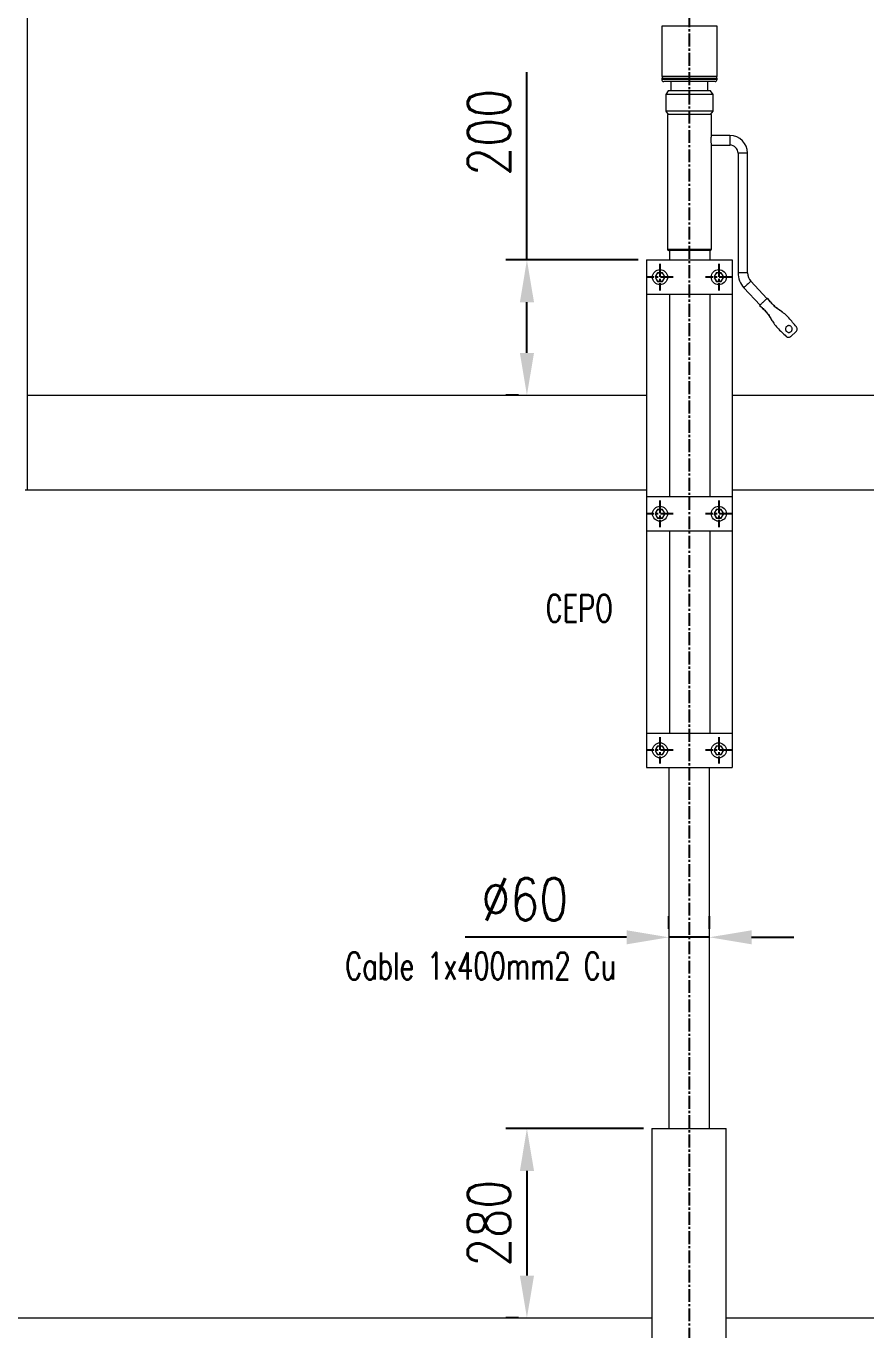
# Model space of a CAD drawing. Header units: millimetres. Extents: x 1587714 to 3094800, y -694377 to -413614.
# Drawn here: x 2029101 to 2030343, y -556178 to -554249 of the extents above; entities that cross this region are included whole.
import ezdxf

# ---------------------------------------------------------------- set-up
doc = ezdxf.new("R2010")
doc.units = ezdxf.units.MM
doc.linetypes.add('CENTER2', pattern=[28.575, 19.05, -3.175, 3.175, -3.175])
for name, color, linetype in [('0_EJES', 1, 'CENTER2'), ('M0_EQUIPOS', 7, 'Continuous'), ('M2_PLBULONES', 2, 'Continuous'), ('M_DIM', 1, 'Continuous')]:
    doc.layers.add(name, color=color, linetype=linetype)
doc.styles.add('STYLE-MSF', font='simplex.shx', dxfattribs={"width": 0.8})
doc.dimstyles.new('DIM1-25', dxfattribs={"dimscale": 25, "dimtxt": 2.5, "dimasz": 2.5, "dimexe": 1.25, "dimexo": 0.5, "dimgap": 1, "dimtad": 1, "dimdec": 1, "dimtxsty": 'STYLE-MSF', "dimcen": 2.5, "dimclrd": 8, "dimclre": 8, "dimclrt": 3, "dimaunit": 1, "dimadec": 1, "dimazin": 2, "dimtfac": 1, "dimtdec": 1, "dimtmove": 0, "dimatfit": 3, "dimfxl": 1, "dimlwd": -1, "dimlwe": -1, "dimarcsym": 0})

# ---------------------------------------------------------------- blocks, each defined once
blk = doc.blocks.new('*D58')
at = {"layer": 'Defpoints', "color": 0}
for p in [(2030018.6, -554594.8), (2029841.7, -554794.8), (2029841.7, -554794.8)]:
    blk.add_point(p, dxfattribs=at)
at = {"layer": 'M_DIM', "color": 8}
for p, q in [((2029841.7, -554594.8), (2029841.7, -554316.8)), ((2030006.1, -554594.8), (2029810.5, -554594.8)), ((2029841.7, -554732.3), (2029841.7, -554657.3)), ((2029829.2, -554794.8), (2029810.5, -554794.8))]:
    blk.add_line(p, q, dxfattribs=at)
for points in [[(2029831.3, -554657.3), (2029852.2, -554657.3), (2029841.7, -554594.8)], [(2029831.3, -554732.3), (2029852.2, -554732.3), (2029841.7, -554794.8)]]:
    blk.add_solid(points, dxfattribs=at)
at = {"layer": 'M_DIM', "color": 3, "insert": (2029785.5, -554406.1), "char_height": 62.5, "attachment_point": 5, "rotation": 90, "style": 'STYLE-MSF'}
blk.add_mtext('200', dxfattribs=at)
blk = doc.blocks.new('*D87')
at = {"layer": 'Defpoints', "color": 0}
for p in [(2030051.7, -555596.8), (2030051.7, -555596.8), (2030111.7, -555596.8)]:
    blk.add_point(p, dxfattribs=at)
at = {"layer": 'M_DIM', "color": 8}
for p, q in [((2030051.7, -555584.3), (2030051.7, -555565.5)), ((2030111.7, -555584.3), (2030111.7, -555565.5)), ((2029989.2, -555596.8), (2029750.5, -555596.8)), ((2030111.7, -555596.8), (2030051.7, -555596.8)), ((2030174.2, -555596.8), (2030236.7, -555596.8))]:
    blk.add_line(p, q, dxfattribs=at)
for points in [[(2029989.2, -555586.4), (2029989.2, -555607.2), (2030051.7, -555596.8)], [(2030174.2, -555586.4), (2030174.2, -555607.2), (2030111.7, -555596.8)]]:
    blk.add_solid(points, dxfattribs=at)
at = {"layer": 'M_DIM', "color": 3, "insert": (2029838.6, -555540.5), "char_height": 62.5, "attachment_point": 5, "style": 'STYLE-MSF'}
blk.add_mtext('%%c60', dxfattribs=at)
blk = doc.blocks.new('*D88')
at = {"layer": 'Defpoints', "color": 0}
for p in [(2030026.7, -555879.8), (2029841.7, -556159.8), (2029841.7, -556159.8)]:
    blk.add_point(p, dxfattribs=at)
at = {"layer": 'M_DIM', "color": 8}
for p, q in [((2030014.2, -555879.8), (2029810.5, -555879.8)), ((2029841.7, -555942.3), (2029841.7, -556097.3)), ((2029829.2, -556159.8), (2029810.5, -556159.8))]:
    blk.add_line(p, q, dxfattribs=at)
for points in [[(2029831.3, -555942.3), (2029852.2, -555942.3), (2029841.7, -555879.8)], [(2029831.3, -556097.3), (2029852.2, -556097.3), (2029841.7, -556159.8)]]:
    blk.add_solid(points, dxfattribs=at)
at = {"layer": 'M_DIM', "color": 3, "insert": (2029785.5, -556019.8), "char_height": 62.5, "attachment_point": 5, "rotation": 90, "style": 'STYLE-MSF'}
blk.add_mtext('280', dxfattribs=at)

msp = doc.modelspace()

# ---------------------------------------------------------------- linework, layer by layer
at = {"layer": '0_EJES'}
for p, q in [((2030082.082, -561136.8825), (2030082.082, -551102.9118)), ((2030038.5818, -554600.5555), (2030038.5818, -554639.8889)), ((2030125.5818, -554600.5555), (2030125.5818, -554639.8889)), ((2030058.2485, -554620.2222), (2030018.9151, -554620.2222)), ((2030145.2485, -554620.2222), (2030105.9151, -554620.2222)), ((2030038.5818, -554950.5555), (2030038.5818, -554989.8889)), ((2030125.5818, -554950.5555), (2030125.5818, -554989.8889)), ((2030058.2485, -554970.2222), (2030018.9151, -554970.2222)), ((2030145.2485, -554970.2222), (2030105.9151, -554970.2222)), ((2030038.5818, -555300.5555), (2030038.5818, -555339.8889)), ((2030125.5818, -555300.5555), (2030125.5818, -555339.8889)), ((2030058.2485, -555320.2222), (2030018.9151, -555320.2222)), ((2030145.2485, -555320.2222), (2030105.9151, -555320.2222))]:
    msp.add_line(p, q, dxfattribs=at)
at = {"layer": 'M0_EQUIPOS', "linetype": 'Continuous', "lineweight": 15}
for p, q in [((2029102.0819, -551849.8222), (2029102.0819, -554934.8221)), ((2030018.5818, -554594.8222), (2030145.5816, -554594.8222)), ((2030018.5818, -554594.8222), (2030018.5818, -554645.6222)), ((2030145.5816, -554594.8222), (2030145.5816, -554645.6222)), ((2030018.5818, -554645.6222), (2030018.5818, -554944.8222)), ((2030018.5818, -554645.6222), (2030145.5816, -554645.6222)), ((2030145.5816, -554645.6222), (2030145.5816, -554944.8222)), ((2029102.0819, -554794.8222), (2030018.5817, -554794.8222)), ((2030145.5816, -554794.8222), (2031018.5818, -554794.8222)), ((2029099.1531, -554934.8221), (2029102.0819, -554934.8221)), ((2029102.0819, -554934.8221), (2030018.5817, -554934.8221)), ((2030145.5816, -554934.8221), (2031018.5818, -554934.8221)), ((2030018.5818, -554944.8222), (2030145.5816, -554944.8222)), ((2030018.5818, -554944.8222), (2030018.5818, -554995.6222)), ((2030145.5816, -554944.8222), (2030145.5816, -554995.6222)), ((2030018.5818, -554995.6222), (2030018.5818, -555294.8222)), ((2030018.5818, -554995.6222), (2030145.5816, -554995.6222)), ((2030145.5816, -554995.6222), (2030145.5816, -555294.8222)), ((2030018.5818, -555294.8222), (2030145.5816, -555294.8222)), ((2030018.5818, -555294.8222), (2030018.5818, -555345.6222)), ((2030145.5816, -555294.8222), (2030145.5816, -555345.6222)), ((2030018.5818, -555345.6222), (2030145.5816, -555345.6222)), ((2028057.9079, -556159.8222), (2030026.6801, -556159.8222)), ((2030136.6802, -556159.8222), (2031027.9078, -556159.8222))]:
    msp.add_line(p, q, dxfattribs=at)
at = {"layer": 'M0_EQUIPOS', "color": 221, "linetype": 'Continuous', "lineweight": 15}
for p, q in [((2030123.0816, -554248.8222), (2030041.0818, -554248.8222)), ((2030041.0818, -554248.8222), (2030041.0818, -554323.3222)), ((2030123.0816, -554323.3222), (2030123.0816, -554248.8222)), ((2030123.0816, -554323.3222), (2030041.0818, -554323.3222)), ((2030123.0816, -554326.3222), (2030041.0818, -554326.3222)), ((2030041.0818, -554326.3222), (2030041.0818, -554327.8222)), ((2030123.0816, -554327.8222), (2030041.0818, -554327.8222)), ((2030121.1418, -554323.5158), (2030043.0216, -554323.5158)), ((2030120.0818, -554330.8222), (2030044.0816, -554330.8222)), ((2030054.582, -554330.8222), (2030054.582, -554344.8222)), ((2030109.5819, -554344.8222), (2030109.5819, -554330.8222)), ((2030123.0816, -554327.8222), (2030123.0816, -554326.3222)), ((2030050.8103, -554344.8222), (2030047.0819, -554349.8222)), ((2030117.082, -554349.8222), (2030047.0819, -554349.8222)), ((2030047.0819, -554349.8222), (2030047.0819, -554374.8222)), ((2030113.3536, -554344.8222), (2030050.8103, -554344.8222)), ((2030117.082, -554349.8222), (2030113.3536, -554344.8222)), ((2030117.082, -554374.8222), (2030117.082, -554349.8222)), ((2030117.082, -554374.8222), (2030047.0819, -554374.8222)), ((2030047.0819, -554374.8222), (2030050.8103, -554379.8222)), ((2030113.3536, -554379.8222), (2030117.082, -554374.8222)), ((2030114.582, -554379.8222), (2030049.5819, -554379.8222)), ((2030049.5819, -554379.8222), (2030049.5819, -554578.8222)), ((2030114.582, -554410.8496), (2030114.582, -554379.8222)), ((2030142.0817, -554410.8222), (2030114.5763, -554410.8222)), ((2030142.0817, -554410.8222), (2030142.0817, -554424.8222)), ((2030114.5639, -554424.8222), (2030142.0817, -554424.8222)), ((2030114.582, -554578.8222), (2030114.582, -554424.7375)), ((2030168.0817, -554436.8222), (2030154.0817, -554436.8222)), ((2030154.0817, -554436.8222), (2030154.0817, -554613.9744)), ((2030168.0817, -554613.9744), (2030168.0817, -554436.8222)), ((2030049.5819, -554578.8222), (2030082.0817, -554578.8222)), ((2030082.0817, -554580.8222), (2030051.5818, -554580.8222)), ((2030082.0817, -554578.8222), (2030114.582, -554578.8222)), ((2030112.5235, -554580.8222), (2030082.0817, -554580.8222)), ((2030168.0817, -554613.9744), (2030154.0817, -554613.9744)), ((2030196.8912, -554651.9591), (2030172.9173, -554626.2504)), ((2030162.6786, -554635.7984), (2030186.6521, -554661.5071)), ((2030239.9587, -554700.6744), (2030232.2449, -554707.8678))]:
    msp.add_line(p, q, dxfattribs=at)
at = {"layer": 'M0_EQUIPOS', "color": 160, "linetype": 'Continuous', "lineweight": 15}
for p, q in [((2030052.9079, -554580.8222), (2030052.9079, -554594.8222)), ((2030112.9078, -554594.8222), (2030112.9078, -554580.7955)), ((2030052.9079, -554645.6222), (2030052.9079, -554944.8222)), ((2030112.9078, -554944.8222), (2030112.9078, -554645.6222)), ((2030052.9079, -554995.6222), (2030052.9079, -555294.8222)), ((2030112.9078, -555294.8222), (2030112.9078, -554995.6222)), ((2030051.6801, -555345.6222), (2030051.6801, -555879.8221)), ((2030111.6801, -555879.8221), (2030111.6801, -555345.6222))]:
    msp.add_line(p, q, dxfattribs=at)
at = {"layer": 'M0_EQUIPOS', "color": 7, "linetype": 'Continuous', "lineweight": 15}
for p, q in [((2030026.6801, -555879.8221), (2030136.6802, -555879.8221)), ((2030026.6801, -555879.8221), (2030026.6801, -556204.4221)), ((2030136.6802, -556204.4221), (2030136.6802, -555879.8221))]:
    msp.add_line(p, q, dxfattribs=at)
at = {"layer": 'M0_EQUIPOS', "color": 221, "linetype": 'Continuous', "lineweight": 15, "flags": 128}
msp.add_lwpolyline([(2030172.9173, -554626.2504), (2030172.789, -554626.3701), (2030172.4104, -554626.7232), (2030171.8005, -554627.2919), (2030170.9899, -554628.0479), (2030170.0191, -554628.953), (2030168.9371, -554629.9621), (2030167.798, -554631.0244), (2030166.6588, -554632.0867), (2030165.5769, -554633.0957), (2030164.606, -554634.001), (2030163.7954, -554634.7569), (2030163.1855, -554635.3256), (2030162.8069, -554635.6787), (2030162.6786, -554635.7984), (2030162.6786, -554635.7984)], dxfattribs=at)
at = {"layer": 'M0_EQUIPOS', "color": 221, "linetype": 'Continuous', "lineweight": 15}
for centre, radius, start, end in [((2030044.0818, -554326.3222), 3, 110.6935413, 180), ((2030044.0818, -554327.8222), 3, 180, 270), ((2030042.9864, -554323.4222), 0.1, 290.6935413, 90), ((2030120.0818, -554327.8222), 3, 270, 0), ((2030121.1773, -554323.4222), 0.1, 90, 249.3064587), ((2030120.0818, -554326.3222), 3, 0, 69.3064587), ((2030142.0818, -554436.8222), 26, 0, 90), ((2030142.0818, -554436.8222), 12, 0, 90), ((2030051.5818, -554578.8222), 2, 180, 270), ((2030112.5818, -554578.8222), 2, 275.3219576, 0), ((2030186.0818, -554613.9744), 32, 180, 223), ((2030186.0818, -554613.9744), 18, 180, 223), ((2030141.4956, -554614.5016), 65.1746, 312.9718204, 313.1083251), ((2030217.661, -554672.9399), 29.5095, 132.7691734, 133.0713349)]:
    msp.add_arc(centre, radius, start, end, dxfattribs=at)
for points, knots in [([(2030114.5763, -554410.8496), (2030114.5645, -554410.9024), (2030114.54, -554411.0122), (2030114.3193, -554412.1055), (2030114.0552, -554413.7966), (2030113.8535, -554415.8146), (2030113.8295, -554417.2154), (2030113.819, -554417.8222)], [0, 0, 0, 0, 0.194168572, 0.404139175, 0.618010088, 0.834530857, 1, 1, 1, 1]), ([(2030113.819, -554417.8222), (2030113.836, -554418.5987), (2030113.8699, -554420.1513), (2030114.1088, -554422.2316), (2030114.3694, -554423.8097), (2030114.5614, -554424.7279), (2030114.5632, -554424.7348), (2030114.5639, -554424.7375)], [0, 0, 0, 0, 0.211432449, 0.422741375, 0.637155906, 0.853710965, 1, 1, 1, 1]), ([(2030185.9211, -554662.1891), (2030187.4362, -554663.5994), (2030190.4615, -554666.4153), (2030194.7917, -554670.7913), (2030198.7421, -554675.4135), (2030201.9007, -554680.4878), (2030203.9368, -554683.8628), (2030204.9522, -554685.5459)], [0, 0, 0, 0, 0.204939377, 0.409206316, 0.609556983, 0.805290155, 1, 1, 1, 1]), ([(2030197.5087, -554651.3831), (2030197.3166, -554651.5624), (2030196.9326, -554651.9208), (2030195.5983, -554653.1647), (2030193.881, -554654.766), (2030191.9124, -554656.602), (2030189.9323, -554658.4482), (2030188.1598, -554660.1016), (2030186.7934, -554661.3755), (2030186.2106, -554661.9182), (2030186.0539, -554662.0651), (2030186.0346, -554662.0831)], [0, 0, 0, 0, 0.122860424, 0.245549797, 0.368469497, 0.49148982, 0.614033982, 0.736836904, 0.859685722, 0.982769341, 1, 1, 1, 1]), ([(2030186.0346, -554662.0831), (2030187.7243, -554663.6509), (2030191.0934, -554666.7766), (2030195.883, -554671.6552), (2030200.0703, -554676.9614), (2030203.2371, -554682.8031), (2030207.1207, -554689.0513), (2030212.4203, -554695.2947), (2030218.7801, -554701.6416), (2030223.1871, -554705.7716), (2030225.398, -554707.8435)], [0, 0, 0, 0, 0.113976498, 0.22724915, 0.337883343, 0.446676981, 0.555725655, 0.70135034, 0.850176478, 1, 1, 1, 1]), ([(2030240.4122, -554693.8429), (2030238.5862, -554691.5998), (2030234.9443, -554687.1262), (2030229.3364, -554680.6232), (2030223.348, -554674.6172), (2030217.0791, -554670.0565), (2030211.0884, -554666.2042), (2030206.2086, -554661.6964), (2030201.761, -554656.6624), (2030198.9289, -554653.1462), (2030197.5087, -554651.3831)], [0, 0, 0, 0, 0.143018287, 0.285244562, 0.424656633, 0.561068376, 0.667953884, 0.776748703, 0.88805701, 1, 1, 1, 1]), ([(2030219.5949, -554671.8911), (2030217.9866, -554670.7609), (2030214.7617, -554668.4946), (2030209.9204, -554664.9894), (2030205.585, -554660.7263), (2030201.5216, -554656.1015), (2030198.9238, -554652.887), (2030197.6227, -554651.2771)], [0, 0, 0, 0, 0.194712981, 0.390441376, 0.590791302, 0.795054989, 1, 1, 1, 1]), ([(2030224.2817, -554696.9576), (2030224.3491, -554696.3327), (2030224.478, -554695.1384), (2030225.4369, -554693.6218), (2030226.7097, -554692.5734), (2030228.1945, -554691.994), (2030229.8148, -554691.8931), (2030231.4595, -554692.3456), (2030232.8855, -554693.3501), (2030233.8834, -554694.7671), (2030234.3491, -554696.4182), (2030234.2415, -554698.1253), (2030233.5759, -554699.7013), (2030232.4263, -554700.967), (2030230.9245, -554701.7809), (2030229.2383, -554702.0528), (2030227.5571, -554701.7521), (2030226.0688, -554700.9131), (2030224.9541, -554699.636), (2030224.3661, -554698.245), (2030224.3059, -554697.327), (2030224.2817, -554696.9576)], [0, 0, 0, 0, 0.060573858, 0.115773366, 0.166504768, 0.214795172, 0.266852925, 0.322294389, 0.377646186, 0.431526445, 0.484801713, 0.538081952, 0.59135542, 0.644556998, 0.697697153, 0.75085304, 0.804094323, 0.857394009, 0.910646048, 0.964045027, 1, 1, 1, 1]), ([(2030239.9587, -554700.6744), (2030240.3789, -554700.1844), (2030241.1678, -554699.2646), (2030241.6153, -554697.5115), (2030241.4987, -554695.8168), (2030240.9792, -554694.5843), (2030240.5259, -554693.9916), (2030240.4122, -554693.8429)], [0, 0, 0, 0, 0.2548565889, 0.4783839199, 0.7018432065, 0.9251834394, 1, 1, 1, 1]), ([(2030225.398, -554707.8435), (2030225.9134, -554708.2322), (2030226.8806, -554708.9616), (2030228.658, -554709.2984), (2030230.3423, -554709.0765), (2030231.5404, -554708.4804), (2030232.1036, -554707.9907), (2030232.2449, -554707.8678)], [0, 0, 0, 0, 0.254904019, 0.478368947, 0.701847791, 0.925196148, 1, 1, 1, 1])]:
    msp.add_open_spline(points, degree=3, knots=knots, dxfattribs=at)
at = {"layer": 'M2_PLBULONES', "linetype": 'Continuous', "lineweight": 15}
for p, q in [((2030031.2494, -554620.2222), (2030033.0824, -554623.3972)), ((2030034.9158, -554613.8722), (2030033.0824, -554617.0472)), ((2030042.2482, -554626.5722), (2030044.0811, -554623.3972)), ((2030045.9141, -554620.2222), (2030044.0811, -554617.0472)), ((2030118.2493, -554620.2222), (2030120.0828, -554623.3972)), ((2030121.9157, -554613.8722), (2030120.0828, -554617.0472)), ((2030129.2481, -554626.5722), (2030131.081, -554623.3972)), ((2030132.914, -554620.2222), (2030131.081, -554617.0472)), ((2030031.2494, -554970.2222), (2030033.0824, -554973.3972)), ((2030034.9158, -554963.8722), (2030033.0824, -554967.0472)), ((2030042.2482, -554976.5722), (2030044.0811, -554973.3972)), ((2030045.9141, -554970.2222), (2030044.0811, -554967.0472)), ((2030118.2493, -554970.2222), (2030120.0828, -554973.3972)), ((2030121.9157, -554963.8722), (2030120.0828, -554967.0472)), ((2030129.2481, -554976.5722), (2030131.081, -554973.3972)), ((2030132.914, -554970.2222), (2030131.081, -554967.0472)), ((2030031.2494, -555320.2222), (2030033.0824, -555323.3972)), ((2030034.9158, -555313.8722), (2030033.0824, -555317.0472)), ((2030045.9141, -555320.2222), (2030044.0811, -555317.0472)), ((2030118.2493, -555320.2222), (2030120.0828, -555323.3972)), ((2030121.9157, -555313.8722), (2030120.0828, -555317.0472)), ((2030132.914, -555320.2222), (2030131.081, -555317.0472)), ((2030042.2482, -555326.5722), (2030044.0811, -555323.3972)), ((2030129.2481, -555326.5722), (2030131.081, -555323.3972))]:
    msp.add_line(p, q, dxfattribs=at)
for centre in [(2030038.5818, -554620.2222), (2030125.5818, -554620.2222), (2030038.5818, -554970.2222), (2030125.5818, -554970.2222), (2030038.5818, -555320.2222), (2030125.5818, -555320.2222)]:
    msp.add_circle(centre, 11.1125, dxfattribs=at)
for centre, start, end in [((2030038.5818, -554620.2222), 150, 210), ((2030038.5818, -554620.2222), 90, 150), ((2030038.5818, -554620.2222), 210, 270), ((2030038.5818, -554620.2222), 30, 90), ((2030038.5818, -554620.2222), 270, 330), ((2030038.5818, -554620.2222), 330, 30), ((2030125.5818, -554620.2222), 150, 210), ((2030125.5818, -554620.2222), 90, 150), ((2030125.5818, -554620.2222), 210, 270), ((2030125.5818, -554620.2222), 30, 90), ((2030125.5818, -554620.2222), 270, 330), ((2030125.5818, -554620.2222), 330, 30), ((2030038.5818, -554970.2222), 150, 210), ((2030038.5818, -554970.2222), 90, 150), ((2030038.5818, -554970.2222), 210, 270), ((2030038.5818, -554970.2222), 30, 90), ((2030038.5818, -554970.2222), 270, 330), ((2030038.5818, -554970.2222), 330, 30), ((2030125.5818, -554970.2222), 150, 210), ((2030125.5818, -554970.2222), 90, 150), ((2030125.5818, -554970.2222), 210, 270), ((2030125.5818, -554970.2222), 30, 90), ((2030125.5818, -554970.2222), 270, 330), ((2030125.5818, -554970.2222), 330, 30), ((2030038.5818, -555320.2222), 150, 210), ((2030038.5818, -555320.2222), 90, 150), ((2030038.5818, -555320.2222), 30, 90), ((2030038.5818, -555320.2222), 330, 30), ((2030125.5818, -555320.2222), 150, 210), ((2030125.5818, -555320.2222), 90, 150), ((2030125.5818, -555320.2222), 30, 90), ((2030125.5818, -555320.2222), 330, 30), ((2030038.5818, -555320.2222), 210, 270), ((2030038.5818, -555320.2222), 270, 330), ((2030125.5818, -555320.2222), 210, 270), ((2030125.5818, -555320.2222), 270, 330)]:
    msp.add_arc(centre, 6.35, start, end, dxfattribs=at)
for points, knots in [([(2030033.0824, -554617.0472), (2030033.039, -554617.1225), (2030032.4205, -554618.1949), (2030031.8137, -554619.2454), (2030031.2494, -554620.2222)], [0, 0, 0, 0, 0.070191214, 1, 1, 1, 1]), ([(2030033.0824, -554623.3972), (2030033.126, -554623.4725), (2030033.7461, -554624.544), (2030034.3523, -554625.595), (2030034.9158, -554626.5722)], [0, 0, 0, 0, 0.0702648318, 1, 1, 1, 1]), ([(2030038.5818, -554613.8722), (2030038.2942, -554613.8722), (2030037.0537, -554613.8722), (2030035.8446, -554613.8722), (2030034.9158, -554613.8722)], [0, 0, 0, 0, 0.2318664923, 1, 1, 1, 1]), ([(2030034.9158, -554626.5722), (2030035.8446, -554626.5722), (2030037.0537, -554626.5722), (2030038.2942, -554626.5722), (2030038.5818, -554626.5722)], [0, 0, 0, 0, 0.7681335077, 1, 1, 1, 1]), ([(2030042.2482, -554613.8722), (2030041.9963, -554613.8722), (2030040.8025, -554613.8722), (2030039.5612, -554613.8722), (2030038.5818, -554613.8722)], [0, 0, 0, 0, 0.210972321, 1, 1, 1, 1]), ([(2030038.5818, -554626.5722), (2030039.5612, -554626.5722), (2030040.8025, -554626.5722), (2030041.9963, -554626.5722), (2030042.2482, -554626.5722)], [0, 0, 0, 0, 0.789027679, 1, 1, 1, 1]), ([(2030044.0811, -554617.0472), (2030044.0377, -554616.9719), (2030043.4193, -554615.8995), (2030042.8124, -554614.849), (2030042.2482, -554613.8722)], [0, 0, 0, 0, 0.070192177, 1, 1, 1, 1]), ([(2030044.0811, -554623.3972), (2030044.1245, -554623.3219), (2030044.743, -554622.2494), (2030045.3498, -554621.199), (2030045.9141, -554620.2222)], [0, 0, 0, 0, 0.070192177, 1, 1, 1, 1]), ([(2030120.0828, -554617.0472), (2030120.0392, -554617.1225), (2030119.4189, -554618.194), (2030118.8128, -554619.245), (2030118.2493, -554620.2222)], [0, 0, 0, 0, 0.070250951, 1, 1, 1, 1]), ([(2030120.0828, -554623.3972), (2030120.1262, -554623.4725), (2030120.7445, -554624.545), (2030121.3514, -554625.5955), (2030121.9157, -554626.5722)], [0, 0, 0, 0, 0.070205108, 1, 1, 1, 1]), ([(2030125.5817, -554613.8722), (2030125.294, -554613.8722), (2030124.0536, -554613.8722), (2030122.8445, -554613.8722), (2030121.9157, -554613.8722)], [0, 0, 0, 0, 0.2318664923, 1, 1, 1, 1]), ([(2030121.9157, -554626.5722), (2030122.8445, -554626.5722), (2030124.0536, -554626.5722), (2030125.294, -554626.5722), (2030125.5817, -554626.5722)], [0, 0, 0, 0, 0.7681335077, 1, 1, 1, 1]), ([(2030129.2481, -554613.8722), (2030128.9962, -554613.8722), (2030127.8024, -554613.8722), (2030126.5611, -554613.8722), (2030125.5817, -554613.8722)], [0, 0, 0, 0, 0.210972321, 1, 1, 1, 1]), ([(2030125.5817, -554626.5722), (2030126.5611, -554626.5722), (2030127.8024, -554626.5722), (2030128.9962, -554626.5722), (2030129.2481, -554626.5722)], [0, 0, 0, 0, 0.789027679, 1, 1, 1, 1]), ([(2030131.081, -554617.0472), (2030131.0376, -554616.9719), (2030130.4192, -554615.8995), (2030129.8123, -554614.849), (2030129.2481, -554613.8722)], [0, 0, 0, 0, 0.070192177, 1, 1, 1, 1]), ([(2030131.081, -554623.3972), (2030131.1244, -554623.3219), (2030131.7429, -554622.2494), (2030132.3497, -554621.199), (2030132.914, -554620.2222)], [0, 0, 0, 0, 0.070192177, 1, 1, 1, 1]), ([(2030033.0824, -554967.0472), (2030033.039, -554967.1224), (2030032.4206, -554968.195), (2030031.8137, -554969.2454), (2030031.2494, -554970.2222)], [0, 0, 0, 0, 0.070205108, 1, 1, 1, 1]), ([(2030033.0824, -554973.3972), (2030033.126, -554973.4725), (2030033.7461, -554974.5441), (2030034.3523, -554975.5951), (2030034.9158, -554976.5722)], [0, 0, 0, 0, 0.0702648318, 1, 1, 1, 1]), ([(2030038.5818, -554963.8722), (2030038.2942, -554963.8722), (2030037.0537, -554963.8722), (2030035.8446, -554963.8722), (2030034.9158, -554963.8722)], [0, 0, 0, 0, 0.2318664923, 1, 1, 1, 1]), ([(2030042.2482, -554963.8722), (2030041.9963, -554963.8722), (2030040.8025, -554963.8722), (2030039.5612, -554963.8722), (2030038.5818, -554963.8722)], [0, 0, 0, 0, 0.210972321, 1, 1, 1, 1]), ([(2030044.0811, -554967.0472), (2030044.0377, -554966.9719), (2030043.4191, -554965.8995), (2030042.8124, -554964.849), (2030042.2482, -554963.8722)], [0, 0, 0, 0, 0.070179247, 1, 1, 1, 1]), ([(2030044.0811, -554973.3972), (2030044.1245, -554973.3219), (2030044.7429, -554972.2494), (2030045.3498, -554971.1989), (2030045.9141, -554970.2222)], [0, 0, 0, 0, 0.070205108, 1, 1, 1, 1]), ([(2030120.0828, -554967.0472), (2030120.0392, -554967.1224), (2030119.4191, -554968.194), (2030118.8129, -554969.245), (2030118.2493, -554970.2222)], [0, 0, 0, 0, 0.0702648318, 1, 1, 1, 1]), ([(2030120.0828, -554973.3972), (2030120.1262, -554973.4725), (2030120.7445, -554974.545), (2030121.3514, -554975.5955), (2030121.9157, -554976.5722)], [0, 0, 0, 0, 0.070205108, 1, 1, 1, 1]), ([(2030125.5817, -554963.8722), (2030125.294, -554963.8722), (2030124.0536, -554963.8722), (2030122.8445, -554963.8722), (2030121.9157, -554963.8722)], [0, 0, 0, 0, 0.2318664923, 1, 1, 1, 1]), ([(2030129.2481, -554963.8722), (2030128.9962, -554963.8722), (2030127.8024, -554963.8722), (2030126.5611, -554963.8722), (2030125.5817, -554963.8722)], [0, 0, 0, 0, 0.210972321, 1, 1, 1, 1]), ([(2030131.081, -554967.0472), (2030131.0376, -554966.9719), (2030130.419, -554965.8995), (2030129.8123, -554964.849), (2030129.2481, -554963.8722)], [0, 0, 0, 0, 0.070179247, 1, 1, 1, 1]), ([(2030131.081, -554973.3972), (2030131.1244, -554973.3219), (2030131.7428, -554972.2494), (2030132.3497, -554971.1989), (2030132.914, -554970.2222)], [0, 0, 0, 0, 0.070205108, 1, 1, 1, 1]), ([(2030034.9158, -554976.5722), (2030035.8446, -554976.5722), (2030037.0537, -554976.5722), (2030038.2942, -554976.5722), (2030038.5818, -554976.5722)], [0, 0, 0, 0, 0.7681335077, 1, 1, 1, 1]), ([(2030038.5818, -554976.5722), (2030039.5612, -554976.5722), (2030040.8025, -554976.5722), (2030041.9963, -554976.5722), (2030042.2482, -554976.5722)], [0, 0, 0, 0, 0.789027679, 1, 1, 1, 1]), ([(2030121.9157, -554976.5722), (2030122.8445, -554976.5722), (2030124.0536, -554976.5722), (2030125.294, -554976.5722), (2030125.5817, -554976.5722)], [0, 0, 0, 0, 0.7681335077, 1, 1, 1, 1]), ([(2030125.5817, -554976.5722), (2030126.5611, -554976.5722), (2030127.8024, -554976.5722), (2030128.9962, -554976.5722), (2030129.2481, -554976.5722)], [0, 0, 0, 0, 0.789027679, 1, 1, 1, 1]), ([(2030033.0824, -555317.0472), (2030033.039, -555317.1225), (2030032.4206, -555318.195), (2030031.8137, -555319.2455), (2030031.2494, -555320.2222)], [0, 0, 0, 0, 0.070205108, 1, 1, 1, 1]), ([(2030038.5818, -555313.8722), (2030038.2942, -555313.8722), (2030037.0537, -555313.8722), (2030035.8446, -555313.8722), (2030034.9158, -555313.8722)], [0, 0, 0, 0, 0.2318664923, 1, 1, 1, 1]), ([(2030042.2482, -555313.8722), (2030041.9963, -555313.8722), (2030040.8025, -555313.8722), (2030039.5612, -555313.8722), (2030038.5818, -555313.8722)], [0, 0, 0, 0, 0.210972321, 1, 1, 1, 1]), ([(2030044.0811, -555317.0472), (2030044.0377, -555316.9719), (2030043.4191, -555315.8995), (2030042.8124, -555314.849), (2030042.2482, -555313.8722)], [0, 0, 0, 0, 0.070177321, 1, 1, 1, 1]), ([(2030044.0811, -555323.3972), (2030044.1245, -555323.3219), (2030044.7429, -555322.2494), (2030045.3498, -555321.1989), (2030045.9141, -555320.2222)], [0, 0, 0, 0, 0.070205108, 1, 1, 1, 1]), ([(2030120.0828, -555317.0472), (2030120.0392, -555317.1225), (2030119.4191, -555318.1941), (2030118.8129, -555319.245), (2030118.2493, -555320.2222)], [0, 0, 0, 0, 0.0702648318, 1, 1, 1, 1]), ([(2030125.5817, -555313.8722), (2030125.294, -555313.8722), (2030124.0536, -555313.8722), (2030122.8445, -555313.8722), (2030121.9157, -555313.8722)], [0, 0, 0, 0, 0.2318664923, 1, 1, 1, 1]), ([(2030129.2481, -555313.8722), (2030128.9962, -555313.8722), (2030127.8024, -555313.8722), (2030126.5611, -555313.8722), (2030125.5817, -555313.8722)], [0, 0, 0, 0, 0.210972321, 1, 1, 1, 1]), ([(2030131.081, -555317.0472), (2030131.0376, -555316.9719), (2030130.419, -555315.8995), (2030129.8122, -555314.849), (2030129.2481, -555313.8722)], [0, 0, 0, 0, 0.070177321, 1, 1, 1, 1]), ([(2030131.081, -555323.3972), (2030131.1244, -555323.3219), (2030131.7428, -555322.2494), (2030132.3497, -555321.1989), (2030132.914, -555320.2222)], [0, 0, 0, 0, 0.070205108, 1, 1, 1, 1]), ([(2030033.0824, -555323.3972), (2030033.126, -555323.4725), (2030033.7464, -555324.5439), (2030034.3524, -555325.595), (2030034.9158, -555326.5722)], [0, 0, 0, 0, 0.0702370702, 1, 1, 1, 1]), ([(2030034.9158, -555326.5722), (2030035.8446, -555326.5722), (2030037.0537, -555326.5722), (2030038.2942, -555326.5722), (2030038.5818, -555326.5722)], [0, 0, 0, 0, 0.7681335077, 1, 1, 1, 1]), ([(2030038.5818, -555326.5722), (2030039.5612, -555326.5722), (2030040.8025, -555326.5722), (2030041.9963, -555326.5722), (2030042.2482, -555326.5722)], [0, 0, 0, 0, 0.789027679, 1, 1, 1, 1]), ([(2030120.0828, -555323.3972), (2030120.1262, -555323.4725), (2030120.7448, -555324.5449), (2030121.3516, -555325.5954), (2030121.9157, -555326.5722)], [0, 0, 0, 0, 0.070177321, 1, 1, 1, 1]), ([(2030121.9157, -555326.5722), (2030122.8445, -555326.5722), (2030124.0536, -555326.5722), (2030125.294, -555326.5722), (2030125.5817, -555326.5722)], [0, 0, 0, 0, 0.7681335077, 1, 1, 1, 1]), ([(2030125.5817, -555326.5722), (2030126.5611, -555326.5722), (2030127.8024, -555326.5722), (2030128.9962, -555326.5722), (2030129.2481, -555326.5722)], [0, 0, 0, 0, 0.789027679, 1, 1, 1, 1])]:
    msp.add_open_spline(points, degree=3, knots=knots, dxfattribs=at)

# ---------------------------------------------------------------- texts
at = {"layer": 'M_DIM', "color": 7, "style": 'STYLE-MSF', "width": 0.7}
for s, p in [('CEPO', (2029869.3687, -555130.0053)), ('Cable 1x400mm2 Cu', (2029572.8123, -555659.0753))]:
    msp.add_text(s, height=40, dxfattribs=at).set_placement(p)

# ---------------------------------------------------------------- dimensions: what is measured, and where the dimension line sits
at = {"layer": 'M_DIM'}
dim = msp.add_linear_dim(base=(2029841.7487, -554794.8222), p1=(2030018.5818, -554594.8222), p2=(2029841.7487, -554794.8222), angle=90, dimstyle='DIM1-25', dxfattribs=at)
dim.commit()
dim.dimension.update_dxf_attribs({"geometry": '*D58', "text_midpoint": (2029841.7487, -554406.1317), "dimtype": 160})
dim = msp.add_linear_dim(base=(2030051.6801, -555596.7917), p1=(2030111.6801, -555596.7917), p2=(2030051.6801, -555596.7917), text='%%c<>', dimstyle='DIM1-25', dxfattribs=at)
dim.commit()
dim.dimension.update_dxf_attribs({"geometry": '*D87', "text_midpoint": (2029838.5849, -555540.5417)})
dim = msp.add_linear_dim(base=(2029841.7487, -556159.8222), p1=(2030026.6801, -555879.8221), p2=(2029841.7487, -556159.8222), angle=90, dimstyle='DIM1-25', dxfattribs=at)
dim.commit()
dim.dimension.update_dxf_attribs({"geometry": '*D88', "text_midpoint": (2029785.4987, -556019.8221)})

doc.saveas('drawing.dxf')
